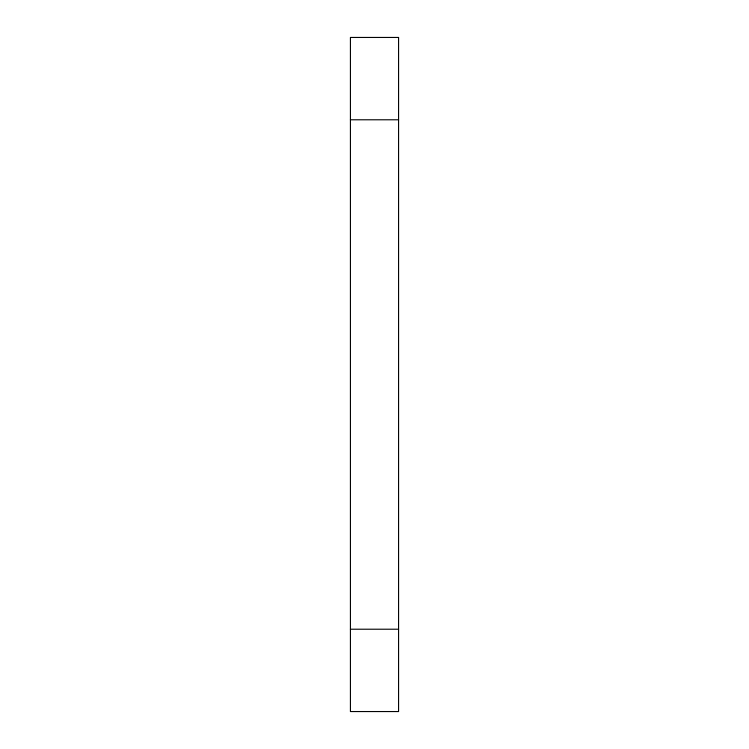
<?xml version="1.0" encoding="UTF-8"?>
<svg xmlns="http://www.w3.org/2000/svg" width="749" height="749" viewBox="0 0 749 749"><rect width="100%" height="100%" fill="white"/><g stroke="black" fill="none" stroke-linecap="round" stroke-linejoin="round"><path stroke-width="1.12" d="M350.429 119.784L398.571 119.784M350.429 629.216L398.571 629.216M398.571 37.45L350.429 37.45L350.429 711.55L398.571 711.55L398.571 37.45"/></g></svg>
